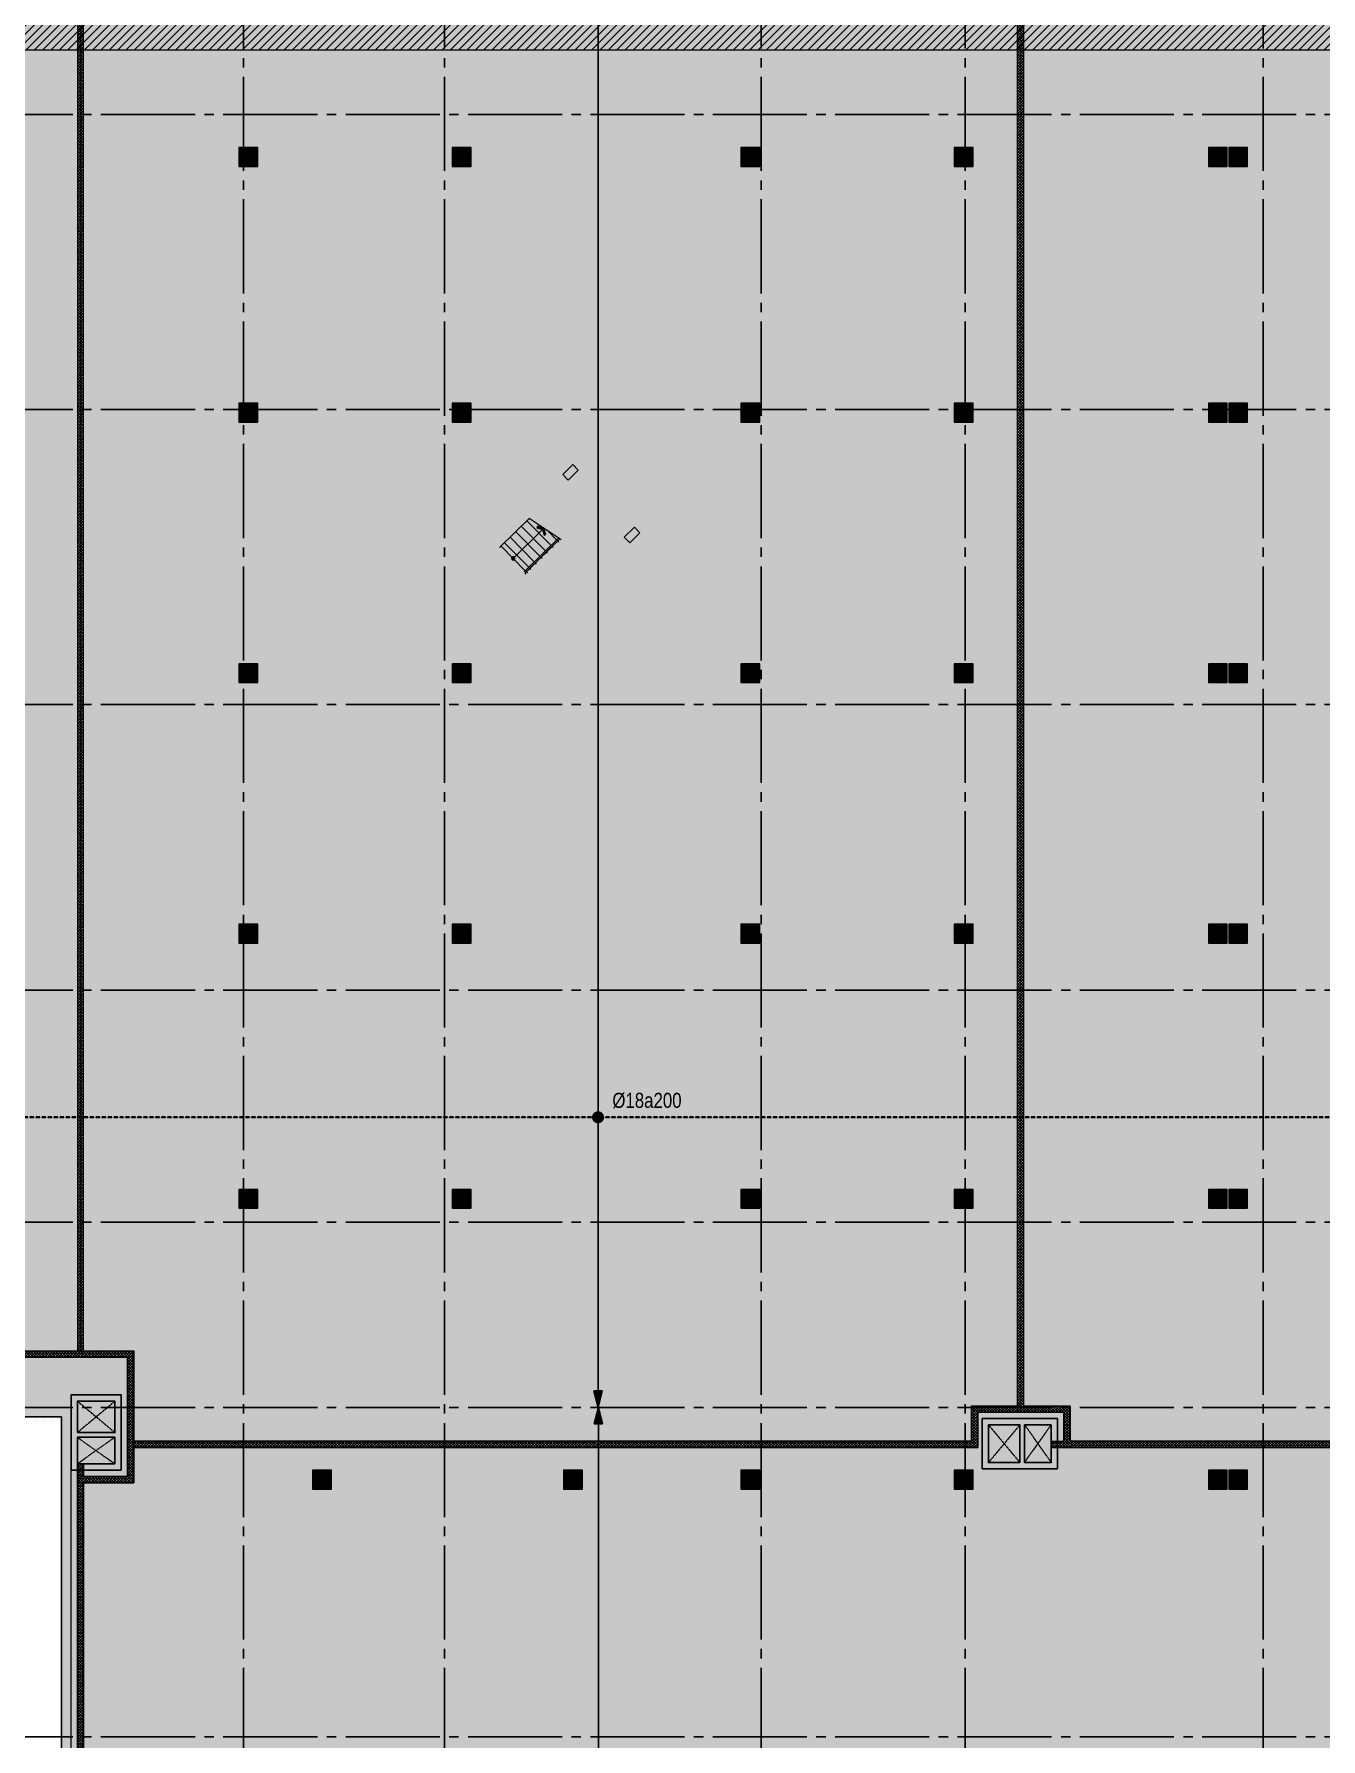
# Model space of a CAD drawing. Header units: millimetres. Extents: x -3819597 to -2591384, y 582389 to 820195.
# Drawn here: x -3717024 to -3676008, y 683769 to 738096 of the extents above; entities that cross this region are included whole.
import ezdxf
from ezdxf.enums import TextEntityAlignment as Align
from ezdxf.xclip import XClip

# ---------------------------------------------------------------- set-up
doc = ezdxf.new("R2010")
doc.units = ezdxf.units.MM
doc.header["$MEASUREMENT"] = 0
doc.header["$XCLIPFRAME"] = 0
for name, pattern in [('CENTER', [2, 1.25, -0.25, 0.25, -0.25]), ('CHG_XX_Cot_Ham 2$0$$AUDIT_BAD_LTYPE3', [0]), ('CHG_XX_Cot_Ham 2$0$MB_Luoi truc$0$HTT Hidden 21', [3, 2, -1]), ('CHG_XX_Damsan_Ham 2$0$CHG_XX_Damsan_Ham 2$0$HIDDEN', [0.375, 0.25, -0.125]), ('CHG_XX_Damsan_Ham 2$0$MB Ham 2$0$Hidden21', [3, 2, -1]), ('CHG_XX_Luoi truc$0$MB_Luoi truc$0$Center101', [13, 10, -1, 1, -1]), ('HIDDEN', [0.375, 0.25, -0.125])]:
    doc.linetypes.add(name, pattern=pattern)
doc.layers.get('0').update_dxf_attribs({"lineweight": 9})
doc.layers.get('Defpoints').update_dxf_attribs({"color": 10, "lineweight": 0})
for name, color, linetype in [('02HN. TEXT B', 1, 'Continuous'), ('12HN. GRID', 1, 'CENTER'), ("CHG_XX_Damsan_Ham 2$0$CHG_XX_Damsan_Ham 2$0$'S_General_Hatch_8", 8, 'Continuous'), ('CHG_XX_Damsan_Ham 2$0$CHG_XX_Damsan_Ham 2$0$MEP-00-GENERAL-35', 2, 'Continuous'), ('CHG_XX_Damsan_Ham 2$0$MB Ham 2$0$Staircase', 30, 'Continuous'), ('CHG_XX_Damsan_Ham 2$0$MB Ham 2$0$Staircase Hidden', 34, 'CHG_XX_Damsan_Ham 2$0$MB Ham 2$0$Hidden21'), ('CHG_XX_Luoi truc$0$Grid', 34, 'Continuous'), ('CHG_XX_Luoi truc$0$Grid Line', 8, 'CHG_XX_Luoi truc$0$MB_Luoi truc$0$Center101'), ('dim', 51, 'Continuous')]:
    doc.layers.add(name, color=color, linetype=linetype)
for name, color, linetype, lineweight, plot in [('CHG_XX_Cot_Ham 2$0$NS-Column-H2', 90, 'Continuous', 13, False), ('CHG_XX_Cot_Ham 2$0$NS-Column-H2 @ 1', 90, 'Continuous', 13, False), ('CHG_XX_Cot_Ham 2$0$NS-Column-H2 @ 150', 90, 'Continuous', 13, False)]:
    doc.layers.add(name, color=color, linetype=linetype, lineweight=lineweight, plot=plot)
for name, color, linetype, lineweight in [('CHG_XX_Cot_Ham 2$0$NS-Pier-H2', 150, 'Continuous', 13), ("CHG_XX_Damsan_Ham 2$0$CHG_XX_Damsan_Ham 2$0$'S_General_Hidden_1 Thin", 1, 'CHG_XX_Damsan_Ham 2$0$CHG_XX_Damsan_Ham 2$0$HIDDEN', 18), ('CHG_XX_Damsan_Ham 2$0$CHG_XX_Damsan_Ham 2$0$CHG_XX_Damsan_Ham 2$0$Start net bao', 3, 'Continuous', 18), ('CHG_XX_Damsan_Ham 2$0$CHG_XX_Damsan_Ham 2$0$DBAO', 3, 'Continuous', 13), ('CHG_XX_Damsan_Ham 2$0$CHG_XX_Damsan_Ham 2$0$DMo', 9, 'CHG_XX_Damsan_Ham 2$0$CHG_XX_Damsan_Ham 2$0$HIDDEN', 9), ('CHG_XX_Damsan_Ham 2$0$CHG_XX_Damsan_Ham 2$0$DTE-MEP-H-SLAB TEXT', 3, 'Continuous', 0), ('CHG_XX_Damsan_Ham 2$0$CHG_XX_Damsan_Ham 2$0$HATCH', 154, 'Continuous', 9), ('CHG_XX_Damsan_Ham 2$0$CHG_XX_Damsan_Ham 2$0$Start hatch', 8, 'Continuous', 25), ('CHG_XX_Damsan_Ham 2$0$CHG_XX_Damsan_Ham 2$0$Start net bao', 3, 'Continuous', 18), ('CHG_XX_Damsan_Ham 2$0$HATCH', 57, 'Continuous', 9), ('CHG_XX_Damsan_Ham 2$0$tam cap ram', 8, 'Continuous', 5), ('thep chay suot', 5, 'HIDDEN', 40)]:
    doc.layers.add(name, color=color, linetype=linetype, lineweight=lineweight)
doc.styles.add('[HN042014]STYLE', font='arial.ttf', dxfattribs={"width": 0.8})
doc.styles.add('CHG_XX_Luoi truc$0$MB_Luoi truc$0$Grid A-F$0$VNI-HelveCB', font='VHELVCB_0.TTF')
pattern_1 = [(45, (170555.19, -8650), (-44.194174, 44.194174), []), (135, (170555.19, -8650), (-44.194174, -44.194174), [])]

# ---------------------------------------------------------------- blocks, each defined once
blk = doc.blocks.new('*U708')
at = {"layer": '12HN. GRID', "linetype": 'Continuous'}
h = blk.add_hatch(color=256, dxfattribs=at)
h.dxf.hatch_style = 1
h.paths.add_polyline_path([(-44, 12159), (44, 12159), (0, 12335)])
h = blk.add_hatch(color=256, dxfattribs=at)
h.dxf.hatch_style = 1
h.paths.add_polyline_path([(0, -3082), (44, -2906), (-44, -2906)])
for p, q in [((-75, 12335), (75, 12335)), ((-44, 12159), (0, 12335)), ((0, 12335), (0, -3082)), ((0, 12335), (44, 12159)), ((-44, 12159), (44, 12159)), ((-44, -2906), (44, -2906)), ((-44, -2906), (0, -3082)), ((0, -3082), (44, -2906)), ((-75, -3082), (75, -3082))]:
    blk.add_line(p, q, dxfattribs=at)
at = {"layer": '12HN. GRID', "linetype": 'Continuous', "const_width": 64, "flags": 128}
blk.add_lwpolyline([(-32, 0, 1), (32, 0, 1)], format="xyb", close=True, dxfattribs=at)
at = {"layer": 'thep chay suot', "linetype": 'HIDDEN', "ltscale": 10}
blk.add_line((-9109, 0), (9320, 0), dxfattribs=at)
at = {"layer": 'thep chay suot', "linetype": 'ByBlock', "ltscale": 0.001}
for p, q in [((-9109, 0), (-9109, 0)), ((9320, 0), (9320, 0))]:
    blk.add_line(p, q, dxfattribs=at)
at = {"layer": '02HN. TEXT B', "linetype": 'ByBlock', "style": '[HN042014]STYLE', "width": 0.8, "flags": 8}
blk.add_attdef('0', text='', height=160, dxfattribs=at).set_placement((-351, 260), align=Align.MIDDLE_CENTER)
blk.add_attdef('1', text='', height=160, dxfattribs=at).set_placement((152, 180), align=Align.MIDDLE_LEFT)
at = {"layer": 'Defpoints', "color": 9, "linetype": 'ByBlock', "style": '[HN042014]STYLE', "width": 0.8, "flags": 9}
for tag, p in [('2', (-12351, -1512)), ('3', (-12351, -1917)), ('4', (-12351, -2322)), ('5', (-12351, -2712))]:
    blk.add_attdef(tag, text='', height=250, dxfattribs=at).set_placement(p, align=Align.MIDDLE_CENTER)
blk = doc.blocks.new('*U717')
at = {"layer": '12HN. GRID', "linetype": 'Continuous'}
h = blk.add_hatch(color=256, dxfattribs=at)
h.dxf.hatch_style = 1
h.paths.add_polyline_path([(-44, 12159), (44, 12159), (0, 12335)])
for p, q in [((-75, 12335), (75, 12335)), ((-44, 12159), (0, 12335)), ((0, 12335), (0, -8215)), ((0, 12335), (44, 12159)), ((-44, 12159), (44, 12159))]:
    blk.add_line(p, q, dxfattribs=at)
at = {"layer": '02HN. TEXT B', "linetype": 'ByBlock', "style": '[HN042014]STYLE', "width": 0.8, "flags": 8}
blk.add_attdef('0', text='', height=160, dxfattribs=at).set_placement((-351, 260), align=Align.MIDDLE_CENTER)
blk.add_attdef('1', text='', height=160, dxfattribs=at).set_placement((152, 180), align=Align.MIDDLE_LEFT)
at = {"layer": 'Defpoints', "color": 9, "linetype": 'ByBlock', "style": '[HN042014]STYLE', "width": 0.8, "flags": 9}
for tag, p in [('2', (-12351, -1512)), ('3', (-12351, -1917)), ('4', (-12351, -2322)), ('5', (-12351, -2712))]:
    blk.add_attdef(tag, text='', height=250, dxfattribs=at).set_placement(p, align=Align.MIDDLE_CENTER)
blk = doc.blocks.new('*U1036')
at = {"layer": 'CHG_XX_Cot_Ham 2$0$NS-Column-H2 @ 1'}
h = blk.add_hatch(color=256, dxfattribs=at)
h.dxf.hatch_style = 1
h.paths.add_polyline_path([(-300, -300), (-300, 300), (300, 300), (300, -300)])
at = {"layer": 'CHG_XX_Cot_Ham 2$0$NS-Column-H2 @ 150'}
h = blk.add_hatch(color=256, dxfattribs=at)
h.dxf.hatch_style = 1
h.paths.add_polyline_path([(-300, -300), (-300, 300), (300, 300), (300, -300)])
blk = doc.blocks.new('CHG_XX_Cot_Ham 2$0$HoBoi_C600x600')
at = {"layer": 'CHG_XX_Cot_Ham 2$0$NS-Column-H2'}
blk.add_lwpolyline([(300, -300), (300, 300), (-300, 300), (-300, -300)], close=True, dxfattribs=at)
blk.add_blockref('*U1036', (0, 0), dxfattribs=at)
blk = doc.blocks.new('*U1029')
at = {"layer": 'CHG_XX_Luoi truc$0$Grid Line'}
blk.add_line((0, 0), (0, 608), dxfattribs=at)
at = {"layer": 'CHG_XX_Luoi truc$0$Grid', "lineweight": -2, "style": 'CHG_XX_Luoi truc$0$MB_Luoi truc$0$Grid A-F$0$VNI-HelveCB'}
for tag, p in [('GRIDSUB', (0, 617)), ('GRID', (0, -9))]:
    blk.add_attdef(tag, text='', height=5, dxfattribs=at).set_placement(p, align=Align.MIDDLE)
blk = doc.blocks.new('*U1034')
at = {"layer": 'CHG_XX_Luoi truc$0$Grid Line'}
blk.add_line((0, 0), (0, 608), dxfattribs=at)
at = {"layer": 'CHG_XX_Luoi truc$0$Grid', "lineweight": -2, "style": 'CHG_XX_Luoi truc$0$MB_Luoi truc$0$Grid A-F$0$VNI-HelveCB'}
for tag, p in [('GRIDSUB', (0, 617)), ('GRID', (0, -9))]:
    blk.add_attdef(tag, text='', height=5, dxfattribs=at).set_placement(p, align=Align.MIDDLE)
blk = doc.blocks.new('*U1031')
at = {"layer": 'CHG_XX_Luoi truc$0$Grid Line'}
blk.add_line((0, 0), (0, 438), dxfattribs=at)
at = {"layer": 'CHG_XX_Luoi truc$0$Grid', "lineweight": -2, "style": 'CHG_XX_Luoi truc$0$MB_Luoi truc$0$Grid A-F$0$VNI-HelveCB'}
for tag, p in [('GRIDSUB', (0, 447)), ('GRID', (0, -9))]:
    blk.add_attdef(tag, text='', height=5, dxfattribs=at).set_placement(p, align=Align.MIDDLE)
blk = doc.blocks.new('CHG_XX_Luoi truc')
at = {"layer": 'CHG_XX_Luoi truc$0$Grid', "xscale": 300, "yscale": 300, "zscale": 300}
for name, p in [('*U1029', (38150, -12747)), ('*U1029', (44550, -12747)), ('*U1029', (54650, -12747)), ('*U1034', (61150, -12747)), ('*U1029', (70650, -12747))]:
    blk.add_blockref(name, p, dxfattribs=at)
at = {"layer": 'CHG_XX_Luoi truc$0$Grid', "xscale": 300.0000000000013, "yscale": 300.0000000000013, "zscale": 300.0000000000013, "rotation": 90}
for p in [(110703, 125550), (110703, 116150), (110703, 106750), (110703, 97650), (110703, 90250), (110703, 84350), (110703, 73850)]:
    blk.add_blockref('*U1031', p, dxfattribs=at)
blk = doc.blocks.new('CHG_XX_Cot_Ham 2')
at = {"layer": 'CHG_XX_Cot_Ham 2$0$NS-Column-H2'}
h = blk.add_hatch(color=256, dxfattribs=at)
h.paths.add_polyline_path([(48641.1, 114396), (48816.3, 114217.7), (48495.4, 113902.2), (48320.1, 114080.5)])
h.paths.add_polyline_path([(50603.8, 112399.1), (50779, 112220.8), (50457.1, 111906.3), (50282.9, 112083.6)])
at = {"layer": 'CHG_XX_Cot_Ham 2$0$NS-Pier-H2'}
h = blk.add_hatch(color=256, dxfattribs=at)
h.dxf.hatch_style = 1
h.paths.add_polyline_path([(99639.2, 163400), (-10900, 163400), (-10900, 85450), (-300, 85450), (-300, 84050), (32350, 84050), (32350, -9000), (103575.5, -9000), (106050, -6022), (106050, 158254.3)])
h.paths.add_polyline_path([(99533.7, 163100), (105750, 158110.4), (105750, 90450), (105650, 90450), (105750, 90450), (105750, 13850), (105750, 13722.3), (105750, -5913.6), (103434.7, -8700), (93599.8, -8700), (93299.8, -8700), (32650, -8700), (32650, 84350), (0, 84350), (0, 85750), (-10600, 85750), (-10600, 163100), (93600, 163100)], flags=16)
at = {"layer": 'CHG_XX_Cot_Ham 2$0$NS-Column-H2'}
for points in [[(48641.1, 114396), (48816.3, 114217.7), (48495.4, 113902.2), (48320.1, 114080.5), (48641.1, 114396)], [(50603.8, 112399.1), (50779, 112220.8), (50457.1, 111906.3), (50282.9, 112083.6), (50603.8, 112399.1)], [(50603.8, 112399.1), (50779, 112220.8), (50458.1, 111905.3), (50282.9, 112083.6), (50603.8, 112399.1)]]:
    blk.add_lwpolyline(points, dxfattribs=at)
at = {"layer": 'CHG_XX_Cot_Ham 2$0$NS-Column-H2', "linetype": 'CHG_XX_Cot_Ham 2$0$$AUDIT_BAD_LTYPE3'}
for points in [[(48495.4, 113902.2), (48816.3, 114217.7), (48641.1, 114396), (48320.1, 114080.5), (48495.4, 113902.2)], [(50458.1, 111905.3), (50779, 112220.8), (50603.8, 112399.1), (50282.9, 112083.6), (50458.1, 111905.3)]]:
    blk.add_lwpolyline(points, dxfattribs=at)
at = {"layer": 'CHG_XX_Cot_Ham 2$0$NS-Pier-H2'}
for p, q in [((32650, 84350), (0, 84350)), ((32650, -8700), (32650, 84350)), ((32350, 84050), (-300, 84050)), ((32350, -9000), (32350, 84050))]:
    blk.add_line(p, q, dxfattribs=at)
at = {"layer": 'CHG_XX_Cot_Ham 2$0$NS-Pier-H2', "linetype": 'CHG_XX_Cot_Ham 2$0$MB_Luoi truc$0$HTT Hidden 21'}
blk.add_lwpolyline([(99639.2, 163400), (106050, 158254.3), (106050, -6022), (103575.5, -9000), (32350, -9000), (32350, 84050), (-300, 84050), (-300, 85450), (-10900, 85450), (-10900, 163400)], close=True, dxfattribs=at)
at = {"layer": 'Defpoints'}
for p, q in [((48495.4, 113902.2), (48320.1, 114080.5)), ((50458.1, 111905.3), (50282.9, 112083.6))]:
    blk.add_line(p, q, dxfattribs=at)
at = {"layer": 'CHG_XX_Cot_Ham 2$0$NS-Column-H2'}
for p in [(38300, 124200), (45100, 124200), (54300, 124200), (61100, 124200), (69200, 124200), (69850, 124200), (38300, 116050), (45100, 116050), (54300, 116050), (61100, 116050), (69200, 116050), (69850, 116050), (38300, 107750), (45100, 107750), (54300, 107750), (61100, 107750), (69200, 107750), (69850, 107750), (38300, 99450), (45100, 99450), (54300, 99450), (61100, 99450), (69200, 99450), (69850, 99450), (38300, 91000), (45100, 91000), (54300, 91000), (61100, 91000), (69200, 91000), (69850, 91000), (40650, 82050), (48650, 82050), (54300, 82050), (61100, 82050), (69200, 82050), (69850, 82050)]:
    blk.add_blockref('CHG_XX_Cot_Ham 2$0$HoBoi_C600x600', p, dxfattribs=at)
at = {"layer": 'CHG_XX_Cot_Ham 2$0$NS-Pier-H2'}
blk.add_blockref('CHG_XX_Luoi truc', (0, 0), dxfattribs=at)
blk = doc.blocks.new('CHG_XX_Damsan_Ham 2$0$CHG_XX_Damsan_Ham 2$0$sdfsgdh')
at = {"layer": 'CHG_XX_Damsan_Ham 2$0$CHG_XX_Damsan_Ham 2$0$Start hatch', "ltscale": 0.5}
h = blk.add_hatch(dxfattribs=at)
h.set_pattern_fill('ANSI37', color=256, scale=500)
h.set_pattern_definition(pattern_1)
h.paths.add_polyline_path([(43750, 200), (43550, 200), (43550, -38999), (43750, -38999)])
h = blk.add_hatch(dxfattribs=at)
h.set_pattern_fill('ANSI37', color=256, scale=500)
h.set_pattern_definition(pattern_1)
h.paths.add_polyline_path([(73704, 200), (73504, 200), (73504, -38921), (73704, -38921)])
h = blk.add_hatch(dxfattribs=at)
h.set_pattern_fill('ANSI37', color=256, scale=500)
h.set_pattern_definition(pattern_1)
h.paths.add_polyline_path([(43750, -38999), (43550, -38999), (43550, -74750), (43750, -74750)])
h = blk.add_hatch(dxfattribs=at)
h.set_pattern_fill('ANSI37', color=256, scale=500)
h.set_pattern_definition(pattern_1)
h.paths.add_polyline_path([(73704, -38921), (73504, -38921), (73504, -76505), (73704, -76505)])
h = blk.add_hatch(dxfattribs=at)
h.set_pattern_fill('ANSI37', color=256, scale=500)
h.set_pattern_definition([(45, (273994.73, -7150), (-44.194174, 44.194174), []), (135, (273994.73, -7150), (-44.194174, -44.194174), [])])
h.paths.add_polyline_path([(45350, -74750), (2100, -74750), (2100, -74950), (45150, -74950), (45150, -78750), (43750, -78750), (43750, -78550), (43550, -78550), (43550, -78950), (43750, -78950), (45350, -78950)])
h = blk.add_hatch(dxfattribs=at)
h.set_pattern_fill('ANSI37', color=256, scale=500)
h.set_pattern_definition(pattern_1)
h.paths.add_polyline_path([(72249, -76705), (74991, -76705), (74991, -77624), (74591, -77624), (74591, -77824), (75191, -77824), (75191, -77624), (75191, -76505), (73704, -76505), (73504, -76505), (72049, -76505), (72049, -77624), (45350, -77624), (45350, -77824), (72249, -77824)])
h = blk.add_hatch(dxfattribs=at)
h.set_pattern_fill('ANSI37', color=256, scale=500)
h.paths.add_polyline_path([(103600, -77624), (75191, -77624), (75191, -77824), (103600, -77824)])
h = blk.add_hatch(dxfattribs=at)
h.set_pattern_fill('ANSI37', color=256, scale=500)
h.set_pattern_definition([(45, (273994.73, -8650), (-44.194174, 44.194174), []), (135, (273994.73, -8650), (-44.194174, -44.194174), [])])
h.paths.add_polyline_path([(43750, -78350), (43550, -78350), (43550, -123131), (45150, -123131), (45150, -125931), (43750, -125931), (43750, -125531), (43550, -125531), (43550, -126131), (43750, -126131), (45350, -126131), (45350, -122931), (43750, -122931)])
at = {"layer": 'CHG_XX_Damsan_Ham 2$0$CHG_XX_Damsan_Ham 2$0$DTE-MEP-H-SLAB TEXT', "color": 2, "ltscale": 0.5}
for p, q in [((43550, 200), (43550, -74750)), ((43750, -74750), (43750, 200)), ((73504, 200), (73504, -76505)), ((73704, 200), (73704, -76505)), ((1500, -74950), (45150, -74950)), ((2100, -74750), (45350, -74750)), ((45350, -77124), (45350, -77324)), ((73504, -76705), (73504, -76707)), ((74591, -77624), (74991, -77624)), ((74591, -78105), (74591, -78305)), ((43750, -78350), (43550, -78350))]:
    blk.add_line(p, q, dxfattribs=at)
at = {"layer": 'CHG_XX_Damsan_Ham 2$0$CHG_XX_Damsan_Ham 2$0$MEP-00-GENERAL-35'}
for p, q in [((75191, -77624), (103600, -77624)), ((74591, -77824), (103600, -77824))]:
    blk.add_line(p, q, dxfattribs=at)
for points in [[(43750, -78950), (45350, -78950), (45350, -74750)], [(43750, -78750), (45150, -78750), (45150, -74950)], [(45350, -77624), (72049, -77624), (72049, -76505), (73504, -76505)], [(73704, -76505), (75191, -76505), (75191, -77624)], [(45350, -77824), (72249, -77824), (72249, -76705), (74991, -76705), (74991, -77624)], [(43750, -125931), (45150, -125931), (45150, -123131), (43550, -123131), (43550, -78350)], [(43750, -78750), (43750, -78350)], [(43750, -126131), (45350, -126131), (45350, -122931), (43750, -122931), (43750, -78950)]]:
    blk.add_lwpolyline(points, dxfattribs=at)
for points in [[(44950, -78550), (44950, -76150), (43350, -76150), (43350, -78550)], [(43550, -77350), (43550, -76350), (44750, -76350), (44750, -77350)], [(74791, -76905), (72391, -76905), (72391, -78505), (74791, -78505)], [(73591, -78305), (72591, -78305), (72591, -77105), (73591, -77105)], [(74591, -77105), (73741, -77105), (73741, -78305), (74591, -78305)], [(44750, -78350), (44750, -77500), (43550, -77500), (43550, -78350)]]:
    blk.add_lwpolyline(points, close=True, dxfattribs=at)
blk = doc.blocks.new('CHG_XX_Damsan_Ham 2$0$MB Ham 2$0$Arrow 60')
at = {"linetype": 'ByBlock', "lineweight": -2}
h = blk.add_hatch(color=0, dxfattribs=at)
h.paths.add_polyline_path([(1.88, 0.94), (1.65, 1.38), (0, 0.56), (-1.65, 1.38), (-1.88, 0.94), (0, 0)], flags=17)
h.paths.add_polyline_path([(1.65, 1.38), (1.88, 0.94), (0, 0), (-1.88, 0.94), (-1.65, 1.38), (0, 0.56)])
blk.add_hatch(color=0, dxfattribs=at).paths.add_polyline_path([(1.65, 1.38), (1.88, 0.94), (0, 0), (-1.88, 0.94), (-1.65, 1.38), (0, 0.56)])
at = {"color": 0, "linetype": 'ByBlock', "lineweight": -2}
blk.add_lwpolyline([(1.65, 1.38), (1.88, 0.94), (0, 0), (-1.88, 0.94), (-1.65, 1.38), (0, 0.56)], close=True, dxfattribs=at)
blk = doc.blocks.new('CHG_XX_Damsan_Ham 2$0$MB Ham 2$0$Dot')
at = {"linetype": 'ByBlock', "lineweight": -2}
h = blk.add_hatch(color=0, dxfattribs=at)
edge = h.paths.add_edge_path()
edge.add_arc((0, 0), 0.5, 0, 360)
at = {"color": 0, "linetype": 'ByBlock', "lineweight": -2}
blk.add_line((0, -1), (0, 1), dxfattribs=at)
blk.add_circle((0, 0), 0.5, dxfattribs=at)
blk = doc.blocks.new('*U966')
at = {"layer": 'CHG_XX_Damsan_Ham 2$0$tam cap ram'}
h = blk.add_hatch(dxfattribs=at)
h.set_pattern_fill('_USER', color=256, scale=250, angle=90, pattern_type=0)
h.set_pattern_definition([(90, (2200, 2550), (-250, 2e-14), [])])
h.paths.add_polyline_path([(1200, 2550), (3200, 2550), (3200, 1450), (1200, 1450)])
h.paths.add_polyline_path([(1200, 1400), (3200, 1400), (3200, 1350), (1200, 1350)])
h.paths.add_polyline_path([(1200, 1200), (3200, 1200), (3200, 1150), (1200, 1150)])
h.paths.add_polyline_path([(1200, 1100), (3200, 1100), (3200, 0), (1200, 0)])
at = {"layer": 'CHG_XX_Damsan_Ham 2$0$MB Ham 2$0$Staircase'}
for p, q in [((1200, 0), (1200, 1100)), ((3200, 0), (3200, 1100)), ((0, 0), (4400, 0))]:
    blk.add_line(p, q, dxfattribs=at)
at = {"layer": 'CHG_XX_Damsan_Ham 2$0$MB Ham 2$0$Staircase Hidden'}
for p, q in [((4400, 2550), (4400, 0)), ((4400, 1200), (4400, 1350))]:
    blk.add_line(p, q, dxfattribs=at)
at = {"layer": 'CHG_XX_Damsan_Ham 2$0$tam cap ram'}
for p, q in [((0, 0), (0, 2550)), ((0, 2550), (4400, 2550)), ((1200, 1450), (1200, 2550)), ((1598, 1350), (1848, 2550)), ((1700, 1350), (1950, 2550)), ((3200, 1450), (3200, 2550)), ((600, 550), (600, 2000)), ((600, 2000), (3800, 2000)), ((3800, 550), (3800, 2000)), ((1100, 1100), (1100, 1450)), ((1100, 1450), (3300, 1450)), ((1100, 1100), (3300, 1100)), ((1150, 1150), (1150, 1400)), ((1150, 1400), (3250, 1400)), ((1150, 1150), (3250, 1150)), ((1200, 1150), (1200, 1400)), ((1200, 1400), (1200, 1350)), ((1200, 1350), (3200, 1350)), ((1200, 1200), (3200, 1200)), ((1200, 1200), (1200, 1150)), ((3200, 1150), (3200, 1400)), ((3250, 1150), (3250, 1400)), ((3300, 1100), (3300, 1450)), ((600, 550), (3800, 550))]:
    blk.add_line(p, q, dxfattribs=at)
for points in [[(1200, 2550), (3200, 2550), (3200, 1450), (1200, 1450)], [(1200, 1400), (3200, 1400), (3200, 1350), (1200, 1350)], [(1200, 1200), (3200, 1200), (3200, 1150), (1200, 1150)], [(1200, 1100), (3200, 1100), (3200, 0), (1200, 0)]]:
    blk.add_lwpolyline(points, close=True, dxfattribs=at)
for centre, start, end in [((1200, 1350), 90, 180), ((3200, 1350), 0, 90), ((1200, 1200), 180, 270), ((3200, 1200), 270, 0)]:
    blk.add_arc(centre, 1200, start, end, dxfattribs=at)
at = {"layer": 'CHG_XX_Damsan_Ham 2$0$tam cap ram', "yscale": 100, "zscale": 100}
for name, p, xscale, rotation in [('CHG_XX_Damsan_Ham 2$0$MB Ham 2$0$Arrow 60', (1835, 2000), 100, 270), ('CHG_XX_Damsan_Ham 2$0$MB Ham 2$0$Dot', (3200, 2000), 100, 270), ('CHG_XX_Damsan_Ham 2$0$MB Ham 2$0$Arrow 60', (3200, 550), -100, 90)]:
    blk.add_blockref(name, p, dxfattribs=dict(at, xscale=xscale, rotation=rotation))
blk = doc.blocks.new('CHG_XX_Damsan_Ham 2$0$ArchStaireH2')
ref = blk.add_blockref('*U966', (38175, -28826), dxfattribs=dict(xscale=-1, rotation=44.5054804266082))
XClip(ref).set_block_clipping_path([(3250, 1350), (3249.9999999999, 2550), (1945, 2550), (1695, 1350)])
blk = doc.blocks.new('CHG_XX_Damsan_Ham 2', base_point=(3089256, -609981))
at = {"layer": "CHG_XX_Damsan_Ham 2$0$CHG_XX_Damsan_Ham 2$0$'S_General_Hatch_8"}
h = blk.add_hatch(dxfattribs=at)
h.set_pattern_fill('CROSS', color=256, scale=2000)
edge = h.paths.add_edge_path()
edge.add_line((76750, 42625), (76750, 65250))
edge.add_line((76750, 65250), (76750, 65850))
edge.add_line((76750, 65850), (77900, 65850))
edge.add_line((77900, 65850), (77900, 89350))
edge.add_line((77900, 89350), (76850, 89350))
edge.add_line((76850, 89350), (76850, 90650))
edge.add_line((76850, 90650), (76852, 131950))
edge.add_line((76852, 131950), (51950, 131950))
edge.add_line((51950, 131950), (51950, 130600))
edge.add_line((51950, 130600), (22700, 130600))
edge.add_line((22700, 130600), (22700, 84050))
edge.add_line((22700, 84050), (32350, 84050))
edge.add_line((32350, 84050), (32350, 22700))
edge.add_line((32350, 22700), (76500, 22700))
edge.add_line((76500, 22700), (76500, 23518))
edge.add_line((76500, 23518), (76750, 23518))
edge.add_line((76750, 23518), (76750, 42625))
edge.add_line((76750, 42625), (76750, 43198))
at = {"layer": 'CHG_XX_Damsan_Ham 2$0$CHG_XX_Damsan_Ham 2$0$HATCH'}
h = blk.add_hatch(dxfattribs=at)
h.set_pattern_fill('ANSI31', color=256, scale=1500)
h.set_pattern_definition([(45, (-2702289.21, 609981.01), (-132.582521, 132.582521), [])])
h.paths.add_polyline_path([(32350, 25700), (73852, 25700), (73852, 127600), (25700, 127600), (25700, 84350), (23700, 84350), (23700, 129600), (75852, 129600), (75852, 23700), (32350, 23700)])
at = {"layer": "CHG_XX_Damsan_Ham 2$0$CHG_XX_Damsan_Ham 2$0$'S_General_Hidden_1 Thin", "ltscale": 10}
for p, q in [((22700, 84050), (32350, 84050)), ((32350, 84050), (32350, 22700))]:
    blk.add_line(p, q, dxfattribs=at)
at = {"layer": 'CHG_XX_Damsan_Ham 2$0$CHG_XX_Damsan_Ham 2$0$CHG_XX_Damsan_Ham 2$0$Start net bao'}
for points in [[(-10900, 163400), (99639, 163400), (106050, 158250), (106050, -6022), (103576, -9000), (32350, -9000), (32350, 84050), (-300, 84050)], [(93300, -8700), (32650, -8700), (32650, 84350), (0, 84350)]]:
    blk.add_lwpolyline(points, dxfattribs=at)
at = {"layer": 'CHG_XX_Damsan_Ham 2$0$CHG_XX_Damsan_Ham 2$0$DMo'}
for p, q in [((32850, 84550), (34050, 83550)), ((34050, 84550), (32850, 83550)), ((61891, 83795), (62891, 82595)), ((62891, 83795), (61891, 82595)), ((63041, 83795), (63891, 82595)), ((63041, 82595), (63891, 83795)), ((32850, 83400), (34050, 82550)), ((34050, 83400), (32850, 82550))]:
    blk.add_line(p, q, dxfattribs=at)
at = {"layer": 'CHG_XX_Damsan_Ham 2$0$CHG_XX_Damsan_Ham 2$0$HATCH'}
blk.add_lwpolyline([(32350, 25700), (73852, 25700), (73852, 127600), (25700, 127600), (25700, 84350), (23700, 84350), (23700, 129600), (75852, 129600), (75852, 23700), (32350, 23700), (32350, 25700)], dxfattribs=at)
at = {"layer": 'CHG_XX_Damsan_Ham 2$0$CHG_XX_Damsan_Ham 2$0$Start net bao'}
for points in [[(-10900, 163400), (99639, 163400), (106050, 158250), (106050, -6022), (103576, -9000), (32350, -9000), (32350, 84050), (-300, 84050)], [(93300, -8700), (32650, -8700), (32650, 84350), (0, 84350)]]:
    blk.add_lwpolyline(points, dxfattribs=at)
at = {"layer": 'CHG_XX_Damsan_Ham 2$0$CHG_XX_Damsan_Ham 2$0$DBAO'}
blk.add_blockref('CHG_XX_Cot_Ham 2', (0, 0), dxfattribs=at)
at = {"layer": 'CHG_XX_Damsan_Ham 2$0$CHG_XX_Damsan_Ham 2$0$DTE-MEP-H-SLAB TEXT'}
blk.add_blockref('CHG_XX_Damsan_Ham 2$0$CHG_XX_Damsan_Ham 2$0$sdfsgdh', (-10700, 160900), dxfattribs=at)
at = {"layer": 'CHG_XX_Damsan_Ham 2$0$HATCH'}
for name, p in [('CHG_XX_Cot_Ham 2', (0, 0)), ('CHG_XX_Damsan_Ham 2$0$ArchStaireH2', (12250, 141050))]:
    blk.add_blockref(name, p, dxfattribs=at)

msp = doc.modelspace()

# ---------------------------------------------------------------- block references
at = {"layer": 'dim', "ltscale": 1500}
msp.add_blockref('CHG_XX_Damsan_Ham 2', (-659239.3, 0), dxfattribs=at)
at = {"layer": 'thep chay suot'}
ref = msp.add_blockref('*U708', (-3699048.2, 703577), dxfattribs=dict(at, xscale=3, yscale=3, zscale=3))
ref.add_attrib('1', '%%c18a200', dxfattribs={"layer": '02HN. TEXT B', "linetype": 'ByBlock', "height": 480, "style": '[HN042014]STYLE', "width": 0.8}).set_placement((-3698592.7, 704117), align=Align.MIDDLE_LEFT)
at = {"layer": 'thep chay suot', "xscale": 3, "yscale": 3, "zscale": 3}
msp.add_blockref('*U717', (-3699035.6, 657327), dxfattribs=at)

doc.saveas('drawing.dxf')
